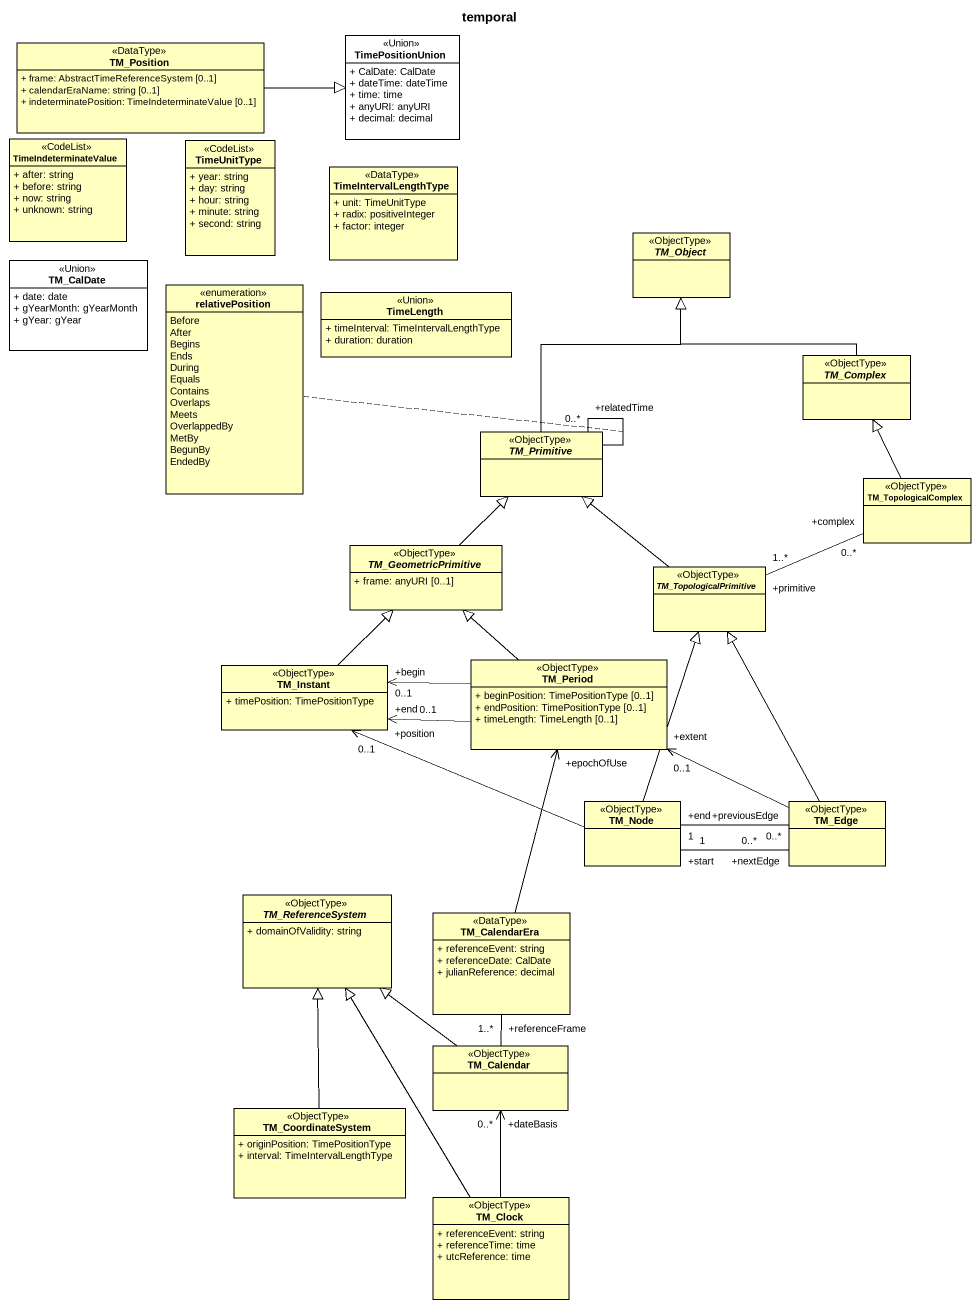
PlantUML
@startuml
title temporal
hide circle
hide empty members
skinparam classAttributeIconSize 0
class TM_Position <<DataType>> #FFFFBF {
  + frame: AbstractTimeReferenceSystem [0..1]
  + calendarEraName: string [0..1]
  + indeterminatePosition: TimeIndeterminateValue [0..1]
}
class TimePositionUnion <<Union>> {
  + CalDate: CalDate
  + dateTime: dateTime
  + time: time
  + anyURI: anyURI
  + decimal: decimal
}
class TimeIndeterminateValue <<CodeList>> #FFFFBF {
  + after: string
  + before: string
  + now: string
  + unknown: string
}
class TimeUnitType <<CodeList>> #FFFFBF {
  + year: string
  + day: string
  + hour: string
  + minute: string
  + second: string
}
class TimeIntervalLengthType <<DataType>> #FFFFBF {
  + unit: TimeUnitType
  + radix: positiveInteger
  + factor: integer
}
abstract class TM_Object <<ObjectType>> #FFFFBF
class TM_CalDate <<Union>> {
  + date: date
  + gYearMonth: gYearMonth
  + gYear: gYear
}
enum relativePosition #FFFFBF {
  Before
  After
  Begins
  Ends
  During
  Equals
  Contains
  Overlaps
  Meets
  OverlappedBy
  MetBy
  BegunBy
  EndedBy
}
class TimeLength <<Union>> #FFFFBF {
  + timeInterval: TimeIntervalLengthType
  + duration: duration
}
abstract class TM_Complex <<ObjectType>> #FFFFBF
abstract class TM_Primitive <<ObjectType>> #FFFFBF
class TM_TopologicalComplex <<ObjectType>> #FFFFBF
abstract class TM_GeometricPrimitive <<ObjectType>> #FFFFBF {
  + frame: anyURI [0..1]
}
abstract class TM_TopologicalPrimitive <<ObjectType>> #FFFFBF
class TM_Instant <<ObjectType>> #FFFFBF {
  + timePosition: TimePositionType
}
class TM_Period <<ObjectType>> #FFFFBF {
  + beginPosition: TimePositionType [0..1]
  + endPosition: TimePositionType [0..1]
  + timeLength: TimeLength [0..1]
}
class TM_Node <<ObjectType>> #FFFFBF
class TM_Edge <<ObjectType>> #FFFFBF
abstract class TM_ReferenceSystem <<ObjectType>> #FFFFBF {
  + domainOfValidity: string
}
class TM_CalendarEra <<DataType>> #FFFFBF {
  + referenceEvent: string
  + referenceDate: CalDate
  + julianReference: decimal
}
class TM_Calendar <<ObjectType>> #FFFFBF
class TM_CoordinateSystem <<ObjectType>> #FFFFBF {
  + originPosition: TimePositionType
  + interval: TimeIntervalLengthType
}
class TM_Clock <<ObjectType>> #FFFFBF {
  + referenceEvent: string
  + referenceTime: time
  + utcReference: time
}
TM_Position -right-|> TimePositionUnion
TM_Complex -up-|> TM_Object
TM_Primitive -up-|> TM_Object
TM_Primitive -- "+relatedTime\n0..*" TM_Primitive
(TM_Primitive, TM_Primitive) .. relativePosition
TM_TopologicalComplex -up-|> TM_Complex
TM_TopologicalComplex "+complex\n0..*" -left- "+primitive\n1..*" TM_TopologicalPrimitive
TM_GeometricPrimitive -up-|> TM_Primitive
TM_TopologicalPrimitive -up-|> TM_Primitive
TM_Instant -up-|> TM_GeometricPrimitive
TM_Instant "+end\n0..1" <-right- TM_Period
TM_Instant "+begin\n0..1" <-right- TM_Period
TM_Instant "+position\n0..1" <-right- TM_Node
TM_Period -up-|> TM_GeometricPrimitive
TM_Period "+extent\n0..1" <-right- TM_Edge
TM_Period "+epochOfUse" <-- TM_CalendarEra
TM_Node -up-|> TM_TopologicalPrimitive
TM_Edge -up-|> TM_TopologicalPrimitive
TM_Edge "+previousEdge\n0..*" -left- "+end\n1" TM_Node
TM_Edge "+nextEdge\n0..*" -left- "+start\n1" TM_Node
TM_CalendarEra "+referenceFrame\n1..*" -- TM_Calendar
TM_Calendar -up-|> TM_ReferenceSystem
TM_CoordinateSystem -up-|> TM_ReferenceSystem
TM_Clock -up-|> TM_ReferenceSystem
TM_Clock -up-> "+dateBasis\n0..*" TM_Calendar
@enduml
